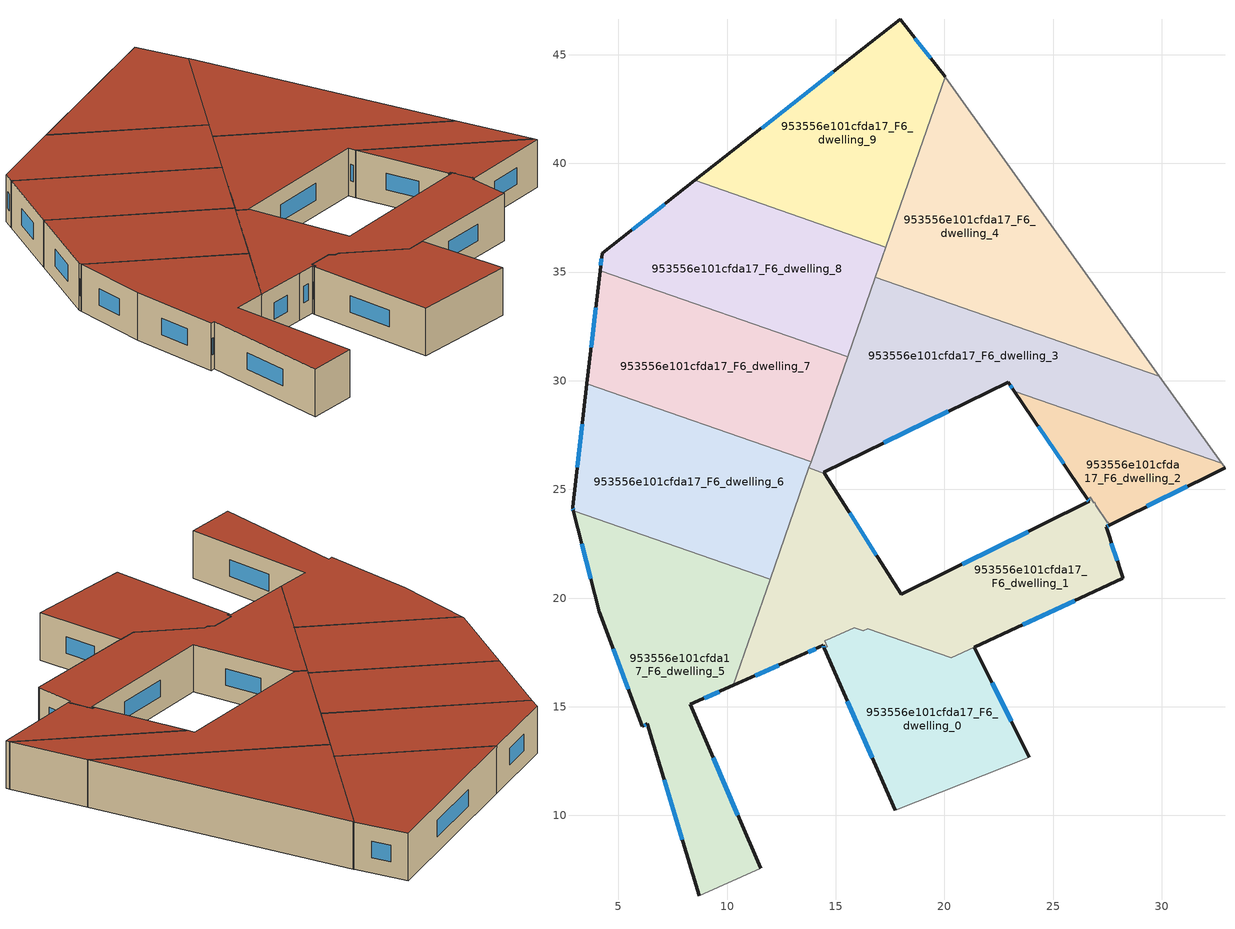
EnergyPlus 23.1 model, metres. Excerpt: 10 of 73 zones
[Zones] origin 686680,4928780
953556e101cfda17_F6_dwelling_0
 floor to 953556e101cfda17_F5_dwelling_0 (EU_floor_Construction): 21.38,17.74 23.91,12.69 17.74,10.23 14.48,17.69 14.62,17.75 14.5,18.03 14.77,18.15 15.86,18.64 16.27,18.5 16.47,18.59 20.33,17.25 z18
 wall outside (EU_wall_Construction): 23.91,12.69 21.38,17.74 / 14.48,17.69 17.74,10.23 z18:21
 wall to 953556e101cfda17_F6_dwelling_1 (EU_wall_Construction): 20.32,17.25 16.47,18.59 16.27,18.5 15.86,18.64 14.77,18.15 14.5,18.03 14.62,17.75 14.48,17.69 / 21.38,17.74 20.33,17.25 z18:21
 wall adiabatic (EU_wall_Construction): 17.74,10.23 23.91,12.69 z18:21
 window (EU_Window_Construction): 23.09,14.33 22.2,16.1 / 15.54,15.27 16.68,12.66 z18.98:20.02
 roof outside (EU_roof_Construction): 23.91,12.69 21.38,17.74 20.33,17.25 16.47,18.59 16.27,18.5 15.86,18.64 14.77,18.15 14.5,18.03 14.62,17.75 14.48,17.69 17.74,10.23 z21
953556e101cfda17_F6_dwelling_1
 floor to 953556e101cfda17_F5_dwelling_1 (EU_floor_Construction): 26.71,24.64 26.88,24.39 26.92,24.41 26.97,24.27 27.5,23.49 27.53,23.5 27.58,23.36 27.44,23.29 28.2,20.96 28.21,20.92 20.32,17.25 16.47,18.59 16.27,18.5 15.86,18.64 14.77,18.15 14.5,18.03 14.62,17.75 14.48,17.69 14.42,17.83 13.4,17.37 10.29,15.99 13.77,25.99 14.5,25.73 18.02,20.17 26.66,24.45 26.58,24.58 z18
 wall outside (EU_wall_Construction): 10.29,15.99 13.4,17.37 14.42,17.83 14.48,17.69 / 26.58,24.58 26.66,24.45 18.02,20.17 14.5,25.73 / 21.38,17.74 28.21,20.92 28.2,20.96 27.44,23.29 27.58,23.36 z18:21
 wall to 953556e101cfda17_F6_dwelling_3 (EU_wall_Construction): 14.5,25.73 13.77,25.99 z18:21
 wall to 953556e101cfda17_F6_dwelling_2 (EU_wall_Construction): 27.58,23.36 27.53,23.5 27.5,23.49 26.97,24.27 26.92,24.41 26.88,24.39 26.71,24.64 26.58,24.58 z18:21
 wall to 953556e101cfda17_F6_dwelling_6 (EU_wall_Construction): 13.77,25.99 11.99,20.86 z18:21
 wall to 953556e101cfda17_F6_dwelling_5 (EU_wall_Construction): 11.99,20.86 10.29,15.99 z18:21
 window (EU_Window_Construction): 14.44,17.79 14.46,17.74 / 13.73,17.52 14.09,17.68 / 11.3,16.44 12.39,16.92 / 16.88,21.98 15.65,23.92 / 23.85,23.06 20.83,21.56 / 26.6,24.53 26.63,24.49 / 27.49,23.31 27.53,23.34 / 27.95,21.72 27.69,22.53 / 23.6,18.77 25.99,19.89 z18.98:20.02
 roof outside (EU_roof_Construction): 28.21,20.92 28.2,20.96 27.44,23.29 27.58,23.36 27.53,23.5 27.5,23.49 26.97,24.27 26.92,24.41 26.88,24.39 26.71,24.64 26.58,24.58 26.66,24.45 18.02,20.17 14.5,25.73 13.77,25.99 10.29,15.99 13.4,17.37 14.42,17.83 14.48,17.69 14.62,17.75 14.5,18.03 14.77,18.15 15.86,18.64 16.27,18.5 16.47,18.59 20.32,17.25 z21
953556e101cfda17_F6_dwelling_2
 floor to 953556e101cfda17_F5_dwelling_2 (EU_floor_Construction): 32.77,26.2 32.91,26 27.58,23.36 27.53,23.5 27.5,23.49 26.97,24.27 26.92,24.41 26.88,24.39 26.71,24.64 26.58,24.58 23.22,29.52 z18
 wall outside (EU_wall_Construction): 23.22,29.52 26.58,24.58 / 27.58,23.36 32.91,26 z18:21
 wall to 953556e101cfda17_F6_dwelling_3 (EU_wall_Construction): 32.77,26.2 23.22,29.52 z18:21
 wall adiabatic (EU_wall_Construction): 32.91,26 32.77,26.2 z18:21
 window (EU_Window_Construction): 24.31,27.91 25.48,26.18 / 29.31,24.22 31.18,25.14 z18.98:20.02
 roof outside (EU_roof_Construction): 32.91,26 32.77,26.2 23.22,29.52 26.58,24.58 26.71,24.64 26.88,24.39 26.92,24.41 26.97,24.27 27.5,23.49 27.53,23.5 27.58,23.36 z21
953556e101cfda17_F6_dwelling_3
 floor to 953556e101cfda17_F5_dwelling_3 (EU_floor_Construction): 29.9,30.21 32.77,26.2 23.22,29.52 22.94,29.93 14.46,25.8 14.5,25.73 13.77,25.99 16.83,34.76 z18
 wall outside (EU_wall_Construction): 14.5,25.73 14.46,25.8 22.94,29.93 23.22,29.52 z18:21
 wall to 953556e101cfda17_F6_dwelling_4 (EU_wall_Construction): 29.9,30.21 16.83,34.76 z18:21
 wall adiabatic (EU_wall_Construction): 32.77,26.2 29.9,30.21 z18:21
 wall to 953556e101cfda17_F6_dwelling_7 (EU_wall_Construction): 15.55,31.1 13.87,26.26 z18:21
 wall to 953556e101cfda17_F6_dwelling_8 (EU_wall_Construction): 16.83,34.76 15.55,31.09 z18:21
 wall to 953556e101cfda17_F6_dwelling_6 (EU_wall_Construction): 13.87,26.26 13.77,25.99 z18:21
 window (EU_Window_Construction): 23.03,29.8 23.13,29.66 / 17.22,27.14 20.18,28.59 z18.98:20.02
 roof outside (EU_roof_Construction): 32.77,26.2 29.9,30.21 16.83,34.76 13.77,25.99 14.5,25.73 14.46,25.8 22.94,29.93 23.22,29.52 z21
953556e101cfda17_F6_dwelling_4
 floor to 953556e101cfda17_F5_dwelling_4 (EU_floor_Construction): 20.07,43.94 29.9,30.21 16.83,34.76 20.04,43.98 z18
 wall adiabatic (EU_wall_Construction): 29.9,30.21 20.07,43.94 20.04,43.98 z18:21
 wall to 953556e101cfda17_F6_dwelling_9 (EU_wall_Construction): 20.04,43.98 17.31,36.15 z18:21
 wall to 953556e101cfda17_F6_dwelling_8 (EU_wall_Construction): 17.31,36.15 16.83,34.76 z18:21
 roof outside (EU_roof_Construction): 29.9,30.21 20.07,43.94 20.04,43.98 16.83,34.76 z21
953556e101cfda17_F6_dwelling_5
 floor to 953556e101cfda17_F5_dwelling_5 (EU_floor_Construction): 11.99,20.86 10.29,15.99 8.31,15.11 11.55,7.57 8.72,6.31 6.34,14.21 6.11,14.1 4.13,19.38 2.93,24.02 z18
 wall outside (EU_wall_Construction): 2.93,24.02 4.13,19.38 6.11,14.1 6.34,14.21 8.72,6.31 / 11.55,7.57 8.31,15.11 10.29,15.99 z18:21
 wall to 953556e101cfda17_F6_dwelling_6 (EU_wall_Construction): 11.99,20.86 2.93,24.02 z18:21
 wall adiabatic (EU_wall_Construction): 8.72,6.31 11.55,7.57 z18:21
 window (EU_Window_Construction): 6.19,14.14 6.27,14.17 / 4.78,17.66 5.47,15.82 / 3.32,22.51 3.74,20.89 / 8.95,15.4 9.65,15.7 / 10.5,10.02 9.37,12.66 / 7.12,11.64 7.95,8.88 z18.98:20.02
 roof outside (EU_roof_Construction): 11.55,7.57 8.31,15.11 10.29,15.99 11.99,20.86 2.93,24.02 4.13,19.38 6.11,14.1 6.34,14.21 8.72,6.31 z21
953556e101cfda17_F6_dwelling_6
 floor to 953556e101cfda17_F5_dwelling_6 (EU_floor_Construction): 13.87,26.26 11.99,20.86 2.93,24.02 2.89,24.17 3.55,29.86 z18
 wall outside (EU_wall_Construction): 3.55,29.86 2.89,24.17 2.93,24.02 z18:21
 wall to 953556e101cfda17_F6_dwelling_7 (EU_wall_Construction): 13.87,26.26 3.55,29.86 z18:21
 window (EU_Window_Construction): 2.91,24.12 2.92,24.07 / 3.34,28.01 3.11,26.02 z18.98:20.02
 roof outside (EU_roof_Construction): 11.99,20.86 13.87,26.26 3.55,29.86 2.89,24.17 2.93,24.02 z21
953556e101cfda17_F6_dwelling_7
 floor to 953556e101cfda17_F5_dwelling_7 (EU_floor_Construction): 15.55,31.09 13.87,26.26 3.55,29.86 4.16,35.06 z18
 wall outside (EU_wall_Construction): 4.16,35.06 3.55,29.86 z18:21
 wall to 953556e101cfda17_F6_dwelling_8 (EU_wall_Construction): 15.55,31.09 4.16,35.06 z18:21
 window (EU_Window_Construction): 3.96,33.37 3.75,31.55 z18.98:20.02
 roof outside (EU_roof_Construction): 13.87,26.26 15.55,31.09 4.16,35.06 3.55,29.86 z21
953556e101cfda17_F6_dwelling_8
 floor to 953556e101cfda17_F5_dwelling_8 (EU_floor_Construction): 17.31,36.15 15.55,31.09 4.16,35.06 4.25,35.87 8.52,39.22 z18
 wall outside (EU_wall_Construction): 8.52,39.22 4.25,35.87 4.16,35.06 z18:21
 wall to 953556e101cfda17_F6_dwelling_9 (EU_wall_Construction): 17.31,36.15 8.52,39.22 z18:21
 window (EU_Window_Construction): 4.22,35.61 4.19,35.33 / 7.13,38.13 5.64,36.96 z18.98:20.02
 roof outside (EU_roof_Construction): 15.55,31.09 17.31,36.15 8.52,39.22 4.25,35.87 4.16,35.06 z21
953556e101cfda17_F6_dwelling_9
 floor to 953556e101cfda17_F5_dwelling_9 (EU_floor_Construction): 17.96,46.63 20.04,43.98 17.31,36.15 8.52,39.22 z18
 wall outside (EU_wall_Construction): 20.04,43.98 17.96,46.63 8.52,39.22 z18:21
 window (EU_Window_Construction): 14.89,44.22 11.59,41.63 / 19.36,44.84 18.64,45.77 z18.98:20.02
 roof outside (EU_roof_Construction): 17.31,36.15 20.04,43.98 17.96,46.63 8.52,39.22 z21
[Building]
EU S2 Campaign: North Axis=0; Terrain=City; Solar Distribution=FullExterior
[Site:Location]
Bologna: Latitude=44.5; Longitude=11.25; Time Zone=1; Elevation=37
[SizingPeriod:WeatherFileDays]
AnnualSizingPeriod: Begin Month=1; Begin Day of Month=1; End Month=12; End Day of Month=31; Day of Week for Start Day=Monday; Use Weather File Daylight Saving Period=No; Use Weather File Rain and Snow Indicators=No
[MATERIAL]
EU_InternalMass_Material: Roughness=MediumRough; Thickness=0.1; Conductivity=1; Density=1800; Specific Heat=900; Thermal Absorptance=0.9; Solar Absorptance=0.7; Visible Absorptance=0.7
[MATERIAL:NOMASS] Roughness=MediumRough; Thermal Absorptance=0.9; Solar Absorptance=0.7; Visible Absorptance=0.7
Name | Thermal Resistance
EU_wall_NoMass | 0.905828
EU_roof_NoMass | 0.37593
EU_floor_NoMass | 0.67114
[WINDOWMATERIAL:SIMPLEGLAZINGSYSTEM]
EU_Window_SimpleGlazing: UFactor=4.52486; Solar Heat Gain Coefficient=0.85; Visible Transmittance=0.85
[CONSTRUCTION]
EU_wall_Construction: EU_wall_NoMass
EU_roof_Construction: EU_roof_NoMass
EU_floor_Construction: EU_floor_NoMass
EU_Window_Construction: EU_Window_SimpleGlazing
EU_InternalMass_Construction: EU_InternalMass_Material
[ZONE] Type=1; Multiplier=1; Ceiling Height=autocalculate; Floor Area=autocalculate; Part of Total Floor Area=Yes
Name | Volume
953556e101cfda17_F6_dwelling_0 | 139.222
953556e101cfda17_F6_dwelling_1 | 222.895
953556e101cfda17_F6_dwelling_2 | 69.6328
953556e101cfda17_F6_dwelling_3 | 209.917
953556e101cfda17_F6_dwelling_4 | 202.636
953556e101cfda17_F6_dwelling_5 | 214.194
953556e101cfda17_F6_dwelling_6 | 176.458
953556e101cfda17_F6_dwelling_7 | 176.422
953556e101cfda17_F6_dwelling_8 | 176.443
953556e101cfda17_F6_dwelling_9 | 176.435
[INTERNALMASS] Construction=EU_InternalMass_Construction
Name | Zone or ZoneList | Surface Area
953556e101cfda17_F6_dwelling_0_EU_InternalMass | 953556e101cfda17_F6_dwelling_0 | 46.4062
953556e101cfda17_F6_dwelling_1_EU_InternalMass | 953556e101cfda17_F6_dwelling_1 | 74.3158
953556e101cfda17_F6_dwelling_2_EU_InternalMass | 953556e101cfda17_F6_dwelling_2 | 23.211
953556e101cfda17_F6_dwelling_3_EU_InternalMass | 953556e101cfda17_F6_dwelling_3 | 69.9729
953556e101cfda17_F6_dwelling_4_EU_InternalMass | 953556e101cfda17_F6_dwelling_4 | 67.5429
953556e101cfda17_F6_dwelling_5_EU_InternalMass | 953556e101cfda17_F6_dwelling_5 | 71.3986
953556e101cfda17_F6_dwelling_6_EU_InternalMass | 953556e101cfda17_F6_dwelling_6 | 58.8192
953556e101cfda17_F6_dwelling_7_EU_InternalMass | 953556e101cfda17_F6_dwelling_7 | 58.8077
953556e101cfda17_F6_dwelling_8_EU_InternalMass | 953556e101cfda17_F6_dwelling_8 | 58.814
953556e101cfda17_F6_dwelling_9_EU_InternalMass | 953556e101cfda17_F6_dwelling_9 | 58.8119
[OTHEREQUIPMENT] Fuel Type=Electricity; Design Level Calculation Method=Watts/Area; Power per Zone Floor Area=1; Fraction Latent=0; Fraction Radiant=0; Fraction Lost=0; Carbon Dioxide Generation Rate=0; EndUse Subcategory=EU_Step8_InternalGains
Name | Zone or ZoneList or Space or SpaceList | Schedule
EU_Step8_InternalGain_953556e101cfda17_F6_dwelling_0_f000 | 953556e101cfda17_F6_dwelling_0 | EU_Step8_GainSchedule_953556e101cfda17_F6_dwelling_0_f000
EU_Step8_InternalGain_953556e101cfda17_F6_dwelling_1_f000 | 953556e101cfda17_F6_dwelling_1 | EU_Step8_GainSchedule_953556e101cfda17_F6_dwelling_1_f000
EU_Step8_InternalGain_953556e101cfda17_F6_dwelling_2_f000 | 953556e101cfda17_F6_dwelling_2 | EU_Step8_GainSchedule_953556e101cfda17_F6_dwelling_2_f000
EU_Step8_InternalGain_953556e101cfda17_F6_dwelling_3_f000 | 953556e101cfda17_F6_dwelling_3 | EU_Step8_GainSchedule_953556e101cfda17_F6_dwelling_3_f000
EU_Step8_InternalGain_953556e101cfda17_F6_dwelling_4_f000 | 953556e101cfda17_F6_dwelling_4 | EU_Step8_GainSchedule_953556e101cfda17_F6_dwelling_4_f000
EU_Step8_InternalGain_953556e101cfda17_F6_dwelling_5_f000 | 953556e101cfda17_F6_dwelling_5 | EU_Step8_GainSchedule_953556e101cfda17_F6_dwelling_5_f000
EU_Step8_InternalGain_953556e101cfda17_F6_dwelling_6_f000 | 953556e101cfda17_F6_dwelling_6 | EU_Step8_GainSchedule_953556e101cfda17_F6_dwelling_6_f000
EU_Step8_InternalGain_953556e101cfda17_F6_dwelling_7_f000 | 953556e101cfda17_F6_dwelling_7 | EU_Step8_GainSchedule_953556e101cfda17_F6_dwelling_7_f000
EU_Step8_InternalGain_953556e101cfda17_F6_dwelling_8_f000 | 953556e101cfda17_F6_dwelling_8 | EU_Step8_GainSchedule_953556e101cfda17_F6_dwelling_8_f000
EU_Step8_InternalGain_953556e101cfda17_F6_dwelling_9_f000 | 953556e101cfda17_F6_dwelling_9 | EU_Step8_GainSchedule_953556e101cfda17_F6_dwelling_9_f000
[ZONEVENTILATION:DESIGNFLOWRATE] Schedule=EU_AlwaysOn; Design Flow Rate Calculation Method=AirChanges/Hour; Air Changes per Hour=0.73129; Ventilation Type=Natural; Fan Pressure Rise=0; Fan Total Efficiency=1; Constant Term Coefficient=1; Temperature Term Coefficient=0; Velocity Term Coefficient=0; Velocity Squared Term Coefficient=0; Minimum Indoor Temperature=-100; Maximum Indoor Temperature=100; Delta Temperature=-100; Minimum Outdoor Temperature=-100; Maximum Outdoor Temperature=100; Maximum Wind Speed=40
Name | Zone or ZoneList or Space or SpaceList
EU_ConstantAir_953556e101cfda17_F6_dwelling_0 | 953556e101cfda17_F6_dwelling_0
EU_ConstantAir_953556e101cfda17_F6_dwelling_1 | 953556e101cfda17_F6_dwelling_1
EU_ConstantAir_953556e101cfda17_F6_dwelling_2 | 953556e101cfda17_F6_dwelling_2
EU_ConstantAir_953556e101cfda17_F6_dwelling_3 | 953556e101cfda17_F6_dwelling_3
EU_ConstantAir_953556e101cfda17_F6_dwelling_4 | 953556e101cfda17_F6_dwelling_4
EU_ConstantAir_953556e101cfda17_F6_dwelling_5 | 953556e101cfda17_F6_dwelling_5
EU_ConstantAir_953556e101cfda17_F6_dwelling_6 | 953556e101cfda17_F6_dwelling_6
EU_ConstantAir_953556e101cfda17_F6_dwelling_7 | 953556e101cfda17_F6_dwelling_7
EU_ConstantAir_953556e101cfda17_F6_dwelling_8 | 953556e101cfda17_F6_dwelling_8
EU_ConstantAir_953556e101cfda17_F6_dwelling_9 | 953556e101cfda17_F6_dwelling_9
[HVACTEMPLATE:THERMOSTAT] Constant Heating Setpoint=20; Constant Cooling Setpoint=50
EU_HeatOnly_953556e101cfda17_F0_dwelling_0; EU_HeatOnly_953556e101cfda17_F0_dwelling_1; EU_HeatOnly_953556e101cfda17_F0_dwelling_2; EU_HeatOnly_953556e101cfda17_F0_dwelling_3; EU_HeatOnly_953556e101cfda17_F0_dwelling_4; EU_HeatOnly_953556e101cfda17_F0_dwelling_5; EU_HeatOnly_953556e101cfda17_F0_dwelling_6; EU_HeatOnly_953556e101cfda17_F0_dwelling_7; EU_HeatOnly_953556e101cfda17_F0_dwelling_8; EU_HeatOnly_953556e101cfda17_F0_dwelling_9; EU_HeatOnly_953556e101cfda17_F0_dwelling_10; EU_HeatOnly_953556e101cfda17_F1_dwelling_0; EU_HeatOnly_953556e101cfda17_F1_dwelling_1; EU_HeatOnly_953556e101cfda17_F1_dwelling_2; EU_HeatOnly_953556e101cfda17_F1_dwelling_3; EU_HeatOnly_953556e101cfda17_F1_dwelling_4; EU_HeatOnly_953556e101cfda17_F1_dwelling_5; EU_HeatOnly_953556e101cfda17_F1_dwelling_6; EU_HeatOnly_953556e101cfda17_F1_dwelling_7; EU_HeatOnly_953556e101cfda17_F1_dwelling_8; EU_HeatOnly_953556e101cfda17_F1_dwelling_9; EU_HeatOnly_953556e101cfda17_F1_dwelling_10; EU_HeatOnly_953556e101cfda17_F2_dwelling_0; EU_HeatOnly_953556e101cfda17_F2_dwelling_1; EU_HeatOnly_953556e101cfda17_F2_dwelling_2; EU_HeatOnly_953556e101cfda17_F2_dwelling_3; EU_HeatOnly_953556e101cfda17_F2_dwelling_4; EU_HeatOnly_953556e101cfda17_F2_dwelling_5; EU_HeatOnly_953556e101cfda17_F2_dwelling_6; EU_HeatOnly_953556e101cfda17_F2_dwelling_7; EU_HeatOnly_953556e101cfda17_F2_dwelling_8; EU_HeatOnly_953556e101cfda17_F2_dwelling_9; EU_HeatOnly_953556e101cfda17_F2_dwelling_10; EU_HeatOnly_953556e101cfda17_F3_dwelling_0; EU_HeatOnly_953556e101cfda17_F3_dwelling_1; EU_HeatOnly_953556e101cfda17_F3_dwelling_2; EU_HeatOnly_953556e101cfda17_F3_dwelling_3; EU_HeatOnly_953556e101cfda17_F3_dwelling_4; EU_HeatOnly_953556e101cfda17_F3_dwelling_5; EU_HeatOnly_953556e101cfda17_F3_dwelling_6; EU_HeatOnly_953556e101cfda17_F3_dwelling_7; EU_HeatOnly_953556e101cfda17_F3_dwelling_8; EU_HeatOnly_953556e101cfda17_F3_dwelling_9; EU_HeatOnly_953556e101cfda17_F4_dwelling_0; EU_HeatOnly_953556e101cfda17_F4_dwelling_1; EU_HeatOnly_953556e101cfda17_F4_dwelling_2; EU_HeatOnly_953556e101cfda17_F4_dwelling_3; EU_HeatOnly_953556e101cfda17_F4_dwelling_4; EU_HeatOnly_953556e101cfda17_F4_dwelling_5; EU_HeatOnly_953556e101cfda17_F4_dwelling_6; EU_HeatOnly_953556e101cfda17_F4_dwelling_7; EU_HeatOnly_953556e101cfda17_F4_dwelling_8; EU_HeatOnly_953556e101cfda17_F4_dwelling_9; EU_HeatOnly_953556e101cfda17_F5_dwelling_0; EU_HeatOnly_953556e101cfda17_F5_dwelling_1; EU_HeatOnly_953556e101cfda17_F5_dwelling_2; EU_HeatOnly_953556e101cfda17_F5_dwelling_3; EU_HeatOnly_953556e101cfda17_F5_dwelling_4; EU_HeatOnly_953556e101cfda17_F5_dwelling_5; EU_HeatOnly_953556e101cfda17_F5_dwelling_6; EU_HeatOnly_953556e101cfda17_F5_dwelling_7; EU_HeatOnly_953556e101cfda17_F5_dwelling_8; EU_HeatOnly_953556e101cfda17_F5_dwelling_9; EU_HeatOnly_953556e101cfda17_F6_dwelling_0; EU_HeatOnly_953556e101cfda17_F6_dwelling_1; EU_HeatOnly_953556e101cfda17_F6_dwelling_2; EU_HeatOnly_953556e101cfda17_F6_dwelling_3; EU_HeatOnly_953556e101cfda17_F6_dwelling_4; EU_HeatOnly_953556e101cfda17_F6_dwelling_5; EU_HeatOnly_953556e101cfda17_F6_dwelling_6; EU_HeatOnly_953556e101cfda17_F6_dwelling_7; EU_HeatOnly_953556e101cfda17_F6_dwelling_8; EU_HeatOnly_953556e101cfda17_F6_dwelling_9
[HVACTEMPLATE:ZONE:IDEALLOADSAIRSYSTEM] System Availability Schedule=EU_AlwaysOn; Maximum Heating Supply Air Temperature=50; Minimum Cooling Supply Air Temperature=13; Maximum Heating Supply Air Humidity Ratio=0.0156; Minimum Cooling Supply Air Humidity Ratio=0.0077; Heating Limit=NoLimit; Cooling Limit=NoLimit; Heating Availability Schedule=EU_AlwaysOn; Cooling Availability Schedule=EU_CoolingOff; Dehumidification Control Type=ConstantSensibleHeatRatio; Cooling Sensible Heat Ratio=0.7; Dehumidification Setpoint=60; Humidification Control Type=None; Humidification Setpoint=30; Outdoor Air Method=None; Outdoor Air Flow Rate per Person=0.00944; Outdoor Air Flow Rate per Zone Floor Area=0; Outdoor Air Flow Rate per Zone=0; Demand Controlled Ventilation Type=None; Outdoor Air Economizer Type=NoEconomizer; Heat Recovery Type=None; Sensible Heat Recovery Effectiveness=0.7; Latent Heat Recovery Effectiveness=0.65
Name | Template Thermostat
953556e101cfda17_F6_dwelling_0 | EU_HeatOnly_953556e101cfda17_F6_dwelling_0
953556e101cfda17_F6_dwelling_1 | EU_HeatOnly_953556e101cfda17_F6_dwelling_1
953556e101cfda17_F6_dwelling_2 | EU_HeatOnly_953556e101cfda17_F6_dwelling_2
953556e101cfda17_F6_dwelling_3 | EU_HeatOnly_953556e101cfda17_F6_dwelling_3
953556e101cfda17_F6_dwelling_4 | EU_HeatOnly_953556e101cfda17_F6_dwelling_4
953556e101cfda17_F6_dwelling_5 | EU_HeatOnly_953556e101cfda17_F6_dwelling_5
953556e101cfda17_F6_dwelling_6 | EU_HeatOnly_953556e101cfda17_F6_dwelling_6
953556e101cfda17_F6_dwelling_7 | EU_HeatOnly_953556e101cfda17_F6_dwelling_7
953556e101cfda17_F6_dwelling_8 | EU_HeatOnly_953556e101cfda17_F6_dwelling_8
953556e101cfda17_F6_dwelling_9 | EU_HeatOnly_953556e101cfda17_F6_dwelling_9
[SIZING:ZONE] Zone Cooling Design Supply Air Temperature Input Method=SupplyAirTemperature; Zone Cooling Design Supply Air Temperature=13; Zone Heating Design Supply Air Temperature Input Method=SupplyAirTemperature; Zone Heating Design Supply Air Temperature=50; Zone Cooling Design Supply Air Humidity Ratio=0.008; Zone Heating Design Supply Air Humidity Ratio=0.008; Cooling Design Air Flow Method=DesignDay; Cooling Design Air Flow Rate=0; Cooling Minimum Air Flow per Zone Floor Area=0.000762; Cooling Minimum Air Flow=0; Cooling Minimum Air Flow Fraction=0.2; Heating Design Air Flow Method=DesignDay; Heating Design Air Flow Rate=0; Heating Maximum Air Flow per Zone Floor Area=0.002032; Heating Maximum Air Flow=0.141576; Heating Maximum Air Flow Fraction=0.3; Account for Dedicated Outdoor Air System=No; Dedicated Outdoor Air System Control Strategy=NeutralSupplyAir; Dedicated Outdoor Air Low Setpoint Temperature for Design=autosize; Dedicated Outdoor Air High Setpoint Temperature for Design=autosize; Zone Load Sizing Method=Sensible Load Only No Latent Load; Zone Latent Cooling Design Supply Air Humidity Ratio Input Method=HumidityRatioDifference; Zone Cooling Design Supply Air Humidity Ratio Difference=0.005; Zone Latent Heating Design Supply Air Humidity Ratio Input Method=HumidityRatioDifference; Zone Humidification Design Supply Air Humidity Ratio Difference=0.005
953556e101cfda17_F6_dwelling_0; 953556e101cfda17_F6_dwelling_1; 953556e101cfda17_F6_dwelling_2; 953556e101cfda17_F6_dwelling_3; 953556e101cfda17_F6_dwelling_4; 953556e101cfda17_F6_dwelling_5; 953556e101cfda17_F6_dwelling_6; 953556e101cfda17_F6_dwelling_7; 953556e101cfda17_F6_dwelling_8; 953556e101cfda17_F6_dwelling_9
[SCHEDULE:CONSTANT]
Name | Hourly Value
EU_AlwaysOn | 1
EU_CoolingOff | 0
[SCHEDULE:FILE] Column Number=1; Rows to Skip at Top=0; Number of Hours of Data=8760; Column Separator=Comma; Interpolate to Timestep=No; Minutes per Item=60; Adjust Schedule for Daylight Savings=Yes
Name | File
EU_Step8_GainSchedule_953556e101cfda17_F6_dwelling_0_f000 | ../../schedules/953556e101cfda17/953556e101cfda17_F6_dwelling_0_f000_gain.csv
EU_Step8_GainSchedule_953556e101cfda17_F6_dwelling_1_f000 | ../../schedules/953556e101cfda17/953556e101cfda17_F6_dwelling_1_f000_gain.csv
EU_Step8_GainSchedule_953556e101cfda17_F6_dwelling_2_f000 | ../../schedules/953556e101cfda17/953556e101cfda17_F6_dwelling_2_f000_gain.csv
EU_Step8_GainSchedule_953556e101cfda17_F6_dwelling_3_f000 | ../../schedules/953556e101cfda17/953556e101cfda17_F6_dwelling_3_f000_gain.csv
EU_Step8_GainSchedule_953556e101cfda17_F6_dwelling_4_f000 | ../../schedules/953556e101cfda17/953556e101cfda17_F6_dwelling_4_f000_gain.csv
EU_Step8_GainSchedule_953556e101cfda17_F6_dwelling_5_f000 | ../../schedules/953556e101cfda17/953556e101cfda17_F6_dwelling_5_f000_gain.csv
EU_Step8_GainSchedule_953556e101cfda17_F6_dwelling_6_f000 | ../../schedules/953556e101cfda17/953556e101cfda17_F6_dwelling_6_f000_gain.csv
EU_Step8_GainSchedule_953556e101cfda17_F6_dwelling_7_f000 | ../../schedules/953556e101cfda17/953556e101cfda17_F6_dwelling_7_f000_gain.csv
EU_Step8_GainSchedule_953556e101cfda17_F6_dwelling_8_f000 | ../../schedules/953556e101cfda17/953556e101cfda17_F6_dwelling_8_f000_gain.csv
EU_Step8_GainSchedule_953556e101cfda17_F6_dwelling_9_f000 | ../../schedules/953556e101cfda17/953556e101cfda17_F6_dwelling_9_f000_gain.csv
